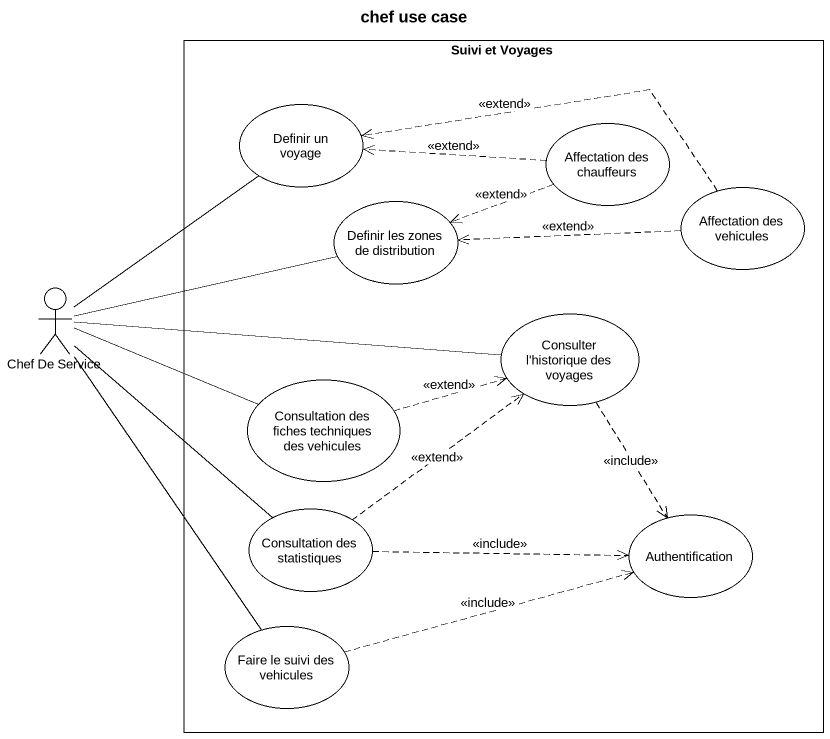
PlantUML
@startuml
title chef use case
rectangle "Suivi et Voyages" as Suivi_et_Voyages {
  usecase "Definir un voyage" as Definir_un_voyage
  usecase "Affectation des chauffeurs" as Affectation_des_chauffeurs
  usecase "Definir les zones de distribution" as Definir_les_zones_de
  usecase "Affectation des vehicules" as Affectation_des_vehicules
  usecase "Consulter l'historique des voyages" as Consulter_l_historique_des
  usecase "Consultation des fiches techniques des vehicules" as Consultation_des_fiches
  usecase "Consultation des statistiques" as Consultation_des
  usecase Authentification
  usecase "Faire le suivi des vehicules" as Faire_le_suivi_des_vehicules
}
actor "Chef De Service" as Chef_De_Service
Affectation_des_chauffeurs .left.> Definir_un_voyage : <<extend>>
Affectation_des_chauffeurs .left.> Definir_les_zones_de : <<extend>>
Affectation_des_vehicules .left.> Definir_un_voyage : <<extend>>
Affectation_des_vehicules .left.> Definir_les_zones_de : <<extend>>
Chef_De_Service -up- Definir_un_voyage
Chef_De_Service -right- Definir_les_zones_de
Chef_De_Service -right- Consulter_l_historique_des
Chef_De_Service -right- Consultation_des_fiches
Chef_De_Service -- Consultation_des
Chef_De_Service -- Faire_le_suivi_des_vehicules
Consulter_l_historique_des ..> Authentification : <<include>>
Consultation_des_fiches .right.> Consulter_l_historique_des : <<extend>>
Consultation_des .up.> Consulter_l_historique_des : <<extend>>
Consultation_des .right.> Authentification : <<include>>
Faire_le_suivi_des_vehicules .right.> Authentification : <<include>>
@enduml
